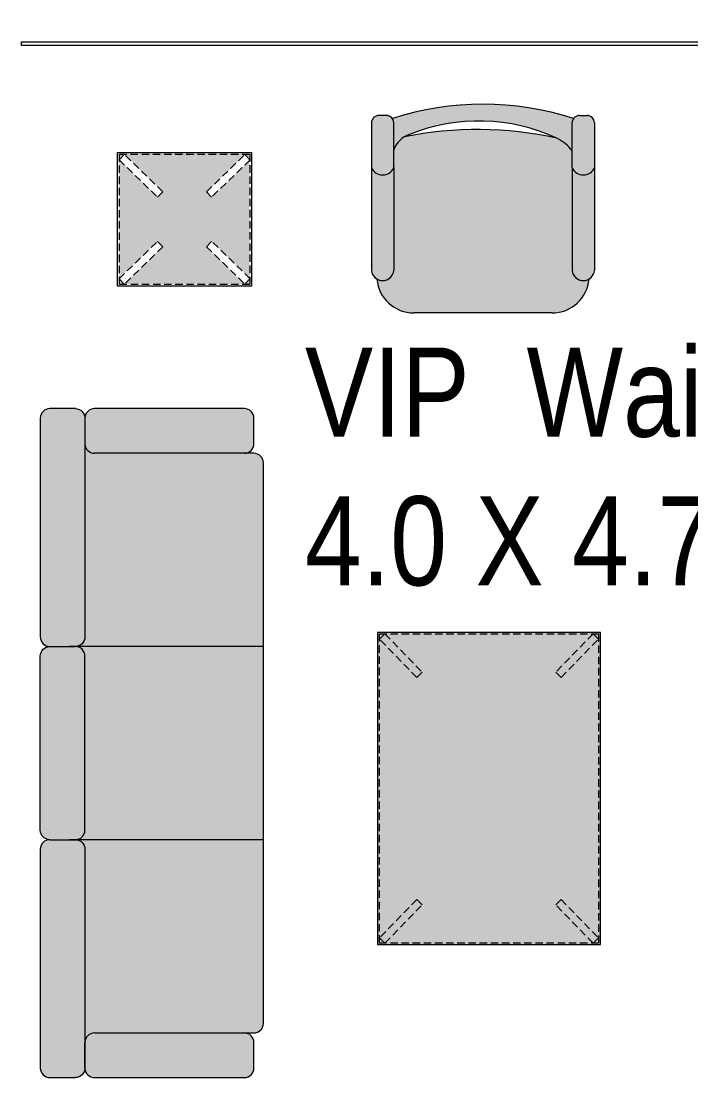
# Model space of a CAD drawing. Header units: millimetres. Extents: x -122165 to 59500, y -31598 to 53500.
# Drawn here: x 7500 to 9749, y 2107 to 5716 of the extents above; entities that cross this region are included whole.
import ezdxf

# ---------------------------------------------------------------- set-up
doc = ezdxf.new("R2010")
doc.units = ezdxf.units.MM
doc.header["$MEASUREMENT"] = 0
doc.linetypes.add('HIDDEN', pattern=[0.375, 0.25, -0.125])
for name, color, linetype, lineweight in [('A_Text', 7, 'Continuous', 20), ('ARC_A_ R.C.C', 162, 'Continuous', 40), ('ARC_A_R.C.C. Hatch', 8, 'Continuous', 5), ('I_Full_Ht_Glass_Partition', 150, 'Continuous', 15), ('I_FUR', 7, 'Continuous', 18), ('I_FUR_Hatch', 254, 'Continuous', 18), ('I_SOFA & TABLE', 7, 'Continuous', 5)]:
    doc.layers.add(name, color=color, linetype=linetype, lineweight=lineweight)
doc.styles.get("Standard").update_dxf_attribs({"font": 'ARIALN.TTF'})

# ---------------------------------------------------------------- blocks, each defined once
blk = doc.blocks.new('ARC$1$Existing Layout$0$col gf 180116')
at = {"layer": 'ARC_A_R.C.C. Hatch'}
h = blk.add_hatch(color=256, dxfattribs=at)
h.dxf.hatch_style = 1
h.paths.add_polyline_path([(201.74, 26.7862), (202.64, 26.7862), (202.64, 26.4862), (201.74, 26.4862)])
edge = h.paths.add_edge_path()
edge.add_line((216.34, 22.9862), (216.14, 22.9862))
edge.add_line((216.14, 22.9862), (216.14, 25.5862))
edge.add_line((216.14, 25.5862), (218.34, 25.5862))
edge.add_line((218.34, 25.5862), (218.34, 22.9862))
edge.add_line((218.34, 22.9862), (218.04, 22.9862))
h.paths.add_polyline_path([(207.14, 25.8862), (207.44, 25.8862), (207.44, 26.7862), (207.14, 26.7862)])
h.paths.add_polyline_path([(208.04, 20.4862), (208.04, 20.7862), (207.14, 20.7862), (207.14, 20.4862)])
h.paths.add_polyline_path([(202.64, 32.7862), (202.64, 32.4862), (201.74, 32.4862), (201.74, 32.7862)])
h.paths.add_polyline_path([(191.24, 20.4862), (191.24, 20.7862), (190.34, 20.7862), (190.34, 20.4862)])
h.paths.add_polyline_path([(184.04, 20.4862), (184.04, 20.7862), (183.14, 20.7862), (183.14, 20.4862)])
h.paths.add_polyline_path([(220.64, 14.1862), (220.34, 14.1862), (220.34, 13.2862), (220.64, 13.2862)])
h.paths.add_polyline_path([(220.64, 20.4862), (220.64, 20.7862), (219.74, 20.7862), (219.74, 20.4862)])
h.paths.add_polyline_path([(220.64, 25.2862), (220.64, 25.5862), (219.74, 25.5862), (219.74, 25.2862)])
h.paths.add_polyline_path([(220.64, 32.7862), (220.64, 32.4862), (219.74, 32.4862), (219.74, 32.7862)])
h.paths.add_polyline_path([(220.34, 37.2862), (220.64, 37.2862), (220.64, 38.1862), (220.34, 38.1862)])
h.paths.add_polyline_path([(201.14, 43.2862), (201.44, 43.2862), (201.44, 44.1862), (201.14, 44.1862)])
h.paths.add_polyline_path([(196.34, 43.2862), (196.64, 43.2862), (196.64, 44.1862), (196.34, 44.1862)])
h.paths.add_polyline_path([(190.34, 43.2862), (190.64, 43.2862), (190.64, 44.1862), (190.34, 44.1862)])
h.paths.add_polyline_path([(207.14, 43.2862), (207.44, 43.2862), (207.44, 44.1862), (207.14, 44.1862)])
h.paths.add_polyline_path([(220.64, 56.7862), (220.34, 56.7862), (220.34, 55.8862), (220.64, 55.8862)])
h.paths.add_polyline_path([(220.34, 50.7862), (220.64, 50.7862), (220.64, 49.8862), (220.34, 49.8862)])
h.paths.add_polyline_path([(226.34, 50.7862), (226.64, 50.7862), (226.64, 49.8862), (226.34, 49.8862)])
h.paths.add_polyline_path([(220.34, 43.2862), (220.64, 43.2862), (220.64, 44.1862), (220.34, 44.1862)])
h.paths.add_polyline_path([(232.64, 44.1862), (232.64, 43.8862), (231.74, 43.8862), (231.74, 44.1862)])
h.paths.add_polyline_path([(232.64, 50.4862), (232.64, 50.7862), (231.74, 50.7862), (231.74, 50.4862)])
h.paths.add_polyline_path([(232.64, 55.8862), (232.64, 56.1862), (231.74, 56.1862), (231.74, 55.8862)])
h.paths.add_polyline_path([(213.14, 43.2862), (213.44, 43.2862), (213.44, 44.1862), (213.14, 44.1862)])
h.paths.add_polyline_path([(226.64, 7.8862), (226.64, 8.1862), (225.74, 8.1862), (225.74, 7.8862)])
h.paths.add_polyline_path([(226.64, 13.2862), (226.64, 13.5862), (225.74, 13.5862), (225.74, 13.2862)])
h.paths.add_polyline_path([(201.74, 20.7862), (201.74, 20.4862), (202.64, 20.4862), (202.64, 20.7862)])
h.paths.add_polyline_path([(184.04, 25.8862), (184.04, 26.1862), (183.14, 26.1862), (183.14, 25.8862)])
h.paths.add_polyline_path([(183.14, 14.1862), (183.14, 13.8862), (184.04, 13.8862), (184.04, 14.1862)])
h.paths.add_polyline_path([(202.64, 13.8862), (202.64, 14.1862), (201.74, 14.1862), (201.74, 13.8862)])
h.paths.add_polyline_path([(196.34, 13.2862), (196.64, 13.2862), (196.64, 14.1862), (196.34, 14.1862)])
h.paths.add_polyline_path([(190.34, 13.2862), (190.64, 13.2862), (190.64, 14.1862), (190.34, 14.1862)])
h.paths.add_polyline_path([(196.34, 25.8862), (196.64, 25.8862), (196.64, 26.7862), (196.34, 26.7862)])
h.paths.add_polyline_path([(190.34, 25.8862), (190.64, 25.8862), (190.64, 26.7862), (190.34, 26.7862)])
h.paths.add_polyline_path([(214.04, 13.2862), (214.04, 13.5862), (213.14, 13.5862), (213.14, 13.2862)])
h.paths.add_polyline_path([(213.14, 20.7862), (213.14, 20.4862), (214.04, 20.4862), (214.04, 20.7862)])
h.paths.add_polyline_path([(213.44, 26.7862), (213.14, 26.7862), (213.14, 25.8862), (213.44, 25.8862)])
h.paths.add_polyline_path([(214.04, 32.7862), (214.04, 32.4862), (213.14, 32.4862), (213.14, 32.7862)])
h.paths.add_polyline_path([(214.04, 7.8862), (214.04, 8.1862), (213.14, 8.1862), (213.14, 7.8862)])
h.paths.add_polyline_path([(226.64, 20.4862), (226.64, 20.7862), (225.74, 20.7862), (225.74, 20.4862)])
h.paths.add_polyline_path([(226.64, 25.2862), (226.64, 25.5862), (225.74, 25.5862), (225.74, 25.2862)])
h.paths.add_polyline_path([(226.64, 32.7862), (226.64, 32.4862), (225.74, 32.4862), (225.74, 32.7862)])
h.paths.add_polyline_path([(226.64, 37.2862), (226.64, 37.5862), (225.74, 37.5862), (225.74, 37.2862)])
h.paths.add_polyline_path([(225.74, 44.1862), (225.74, 43.8862), (226.64, 43.8862), (226.64, 44.1862)])
h.paths.add_polyline_path([(226.64, 56.7862), (226.34, 56.7862), (226.34, 55.8862), (226.64, 55.8862)])
h.paths.add_polyline_path([(214.04, 55.8862), (214.04, 56.1862), (213.14, 56.1862), (213.14, 55.8862)])
h.paths.add_polyline_path([(213.14, 37.2862), (213.44, 37.2862), (213.44, 38.1862), (213.14, 38.1862)])
h.paths.add_polyline_path([(214.04, 50.7862), (213.74, 50.7862), (213.74, 49.8862), (214.04, 49.8862)])
h.paths.add_polyline_path([(207.14, 37.2862), (207.44, 37.2862), (207.44, 38.1862), (207.14, 38.1862)])
h.paths.add_polyline_path([(207.14, 49.8862), (207.44, 49.8862), (207.44, 50.7862), (207.14, 50.7862)])
h.paths.add_polyline_path([(183.14, 50.1862), (183.14, 49.8862), (184.04, 49.8862), (184.04, 50.1862)])
h.paths.add_polyline_path([(183.14, 38.1862), (183.14, 37.8862), (184.04, 37.8862), (184.04, 38.1862)])
h.paths.add_polyline_path([(201.74, 37.5862), (201.74, 37.2862), (202.64, 37.2862), (202.64, 37.5862)])
h.paths.add_polyline_path([(196.34, 37.2862), (196.64, 37.2862), (196.64, 38.1862), (196.34, 38.1862)])
h.paths.add_polyline_path([(190.34, 37.2862), (190.64, 37.2862), (190.64, 38.1862), (190.34, 38.1862)])
h.paths.add_polyline_path([(201.14, 49.8862), (201.44, 49.8862), (201.44, 50.7862), (201.14, 50.7862)])
h.paths.add_polyline_path([(196.34, 49.8862), (196.64, 49.8862), (196.64, 50.7862), (196.34, 50.7862)])
h.paths.add_polyline_path([(190.34, 49.8862), (190.64, 49.8862), (190.64, 50.7862), (190.34, 50.7862)])
h.paths.add_polyline_path([(220.64, 8.1862), (220.34, 8.1862), (220.34, 7.2862), (220.64, 7.2862)])
h.paths.add_polyline_path([(195.74, 20.4862), (195.74, 20.7862), (196.64, 20.7862), (196.64, 20.4862)])
h.paths.add_polyline_path([(183.14, 43.5862), (183.14, 43.2862), (184.04, 43.2862), (184.04, 43.5862)])
blk = doc.blocks.new('ARC')
at = {"layer": 'ARC_A_ R.C.C', "extrusion": (4.48937e-09, -4.26518e-20, 1), "xscale": 999.9941761349517, "yscale": 999.9941761349517, "zscale": 999.9941761349517}
blk.add_blockref('ARC$1$Existing Layout$0$col gf 180116', (-183138.9, -13286.1, -0.9), dxfattribs=at)
blk = doc.blocks.new('TYPE_6_3 SEATER')
at = {"layer": 'I_FUR_Hatch', "true_color": 0xe5e5e6}
h = blk.add_hatch(color=254, dxfattribs=at)
h.dxf.hatch_style = 1
h.paths.add_polyline_path([(-357, 850), (-1093, 850, 0.414214), (-1125, 818), (-1125, 732, 0.414214), (-1093, 700), (-357, 700, 0.414214), (-325, 732), (-325, 753.3), (-325, 818, 0.414214)])
h.paths.add_polyline_path([(-975, 668, 0.414214), (-1007, 700), (-1093, 700, 0.414214), (-1125, 668), (-1125, 164, 0.414214), (-1093, 132), (-1007, 132, 0.414214), (-975, 164)])
h.paths.add_polyline_path([(-325, 732, -0.414214), (-357, 700), (-1007, 700, -0.414214), (-975, 668), (-975, 132, 0.414214), (-943, 100), (-325, 100)])
h.paths.add_polyline_path([(325, 732, -0.414214), (293, 700), (-293, 700, -0.414214), (-325, 732), (-325, 100), (325, 100)])
h.paths.add_polyline_path([(293, 850), (-293, 850, 0.414214), (-325, 818), (-325, 753.3), (-325, 732, 0.414214), (-293, 700), (293, 700, 0.414214), (325, 732), (325, 753.3), (325, 818, 0.414214)])
h.paths.add_polyline_path([(1125, 818, 0.414214), (1093, 850), (357, 850, 0.414214), (325, 818), (325, 753.3), (325, 732, 0.414214), (357, 700), (1093, 700, 0.414214), (1125, 732)])
h.paths.add_polyline_path([(975, 668, -0.414214), (1007, 700), (357, 700, -0.414214), (325, 732), (325, 100), (943, 100, 0.414214), (975, 132)])
h.paths.add_polyline_path([(1125, 668, 0.414214), (1093, 700), (1007, 700, 0.414214), (975, 668), (975, 164, 0.414214), (1007, 132), (1093, 132, 0.414214), (1125, 164)])
for p, q in [((-1125, 818), (-1125, 732)), ((-325, 818), (-325, 732)), ((325, 818), (325, 732)), ((325, 818), (325, 732)), ((1125, 732), (1125, 818)), ((-325, 100), (-325, 753.3)), ((325, 100), (325, 753.3)), ((-1093, 700), (-1007, 700)), ((207, 700), (293, 700)), ((443, 700), (357, 700)), ((-1125, 668), (-1125, 164)), ((-975, 668), (-975, 132)), ((975, 132), (975, 668)), ((1125, 164), (1125, 668)), ((-1093, 132), (-1007, 132)), ((1007, 132), (1093, 132)), ((-943, 100), (943, 100))]:
    blk.add_line(p, q)
for points in [[(-325, 818, 0.414214), (-357, 850), (-1093, 850, 0.414214), (-1125, 818)], [(-325, 818, -0.414214), (-293, 850), (293, 850, -0.414214), (325, 818)], [(1125, 818, 0.414214), (1093, 850), (357, 850, 0.414214), (325, 818)], [(-325, 732, -0.414214), (-357, 700), (-1093, 700, -0.414214), (-1125, 732)], [(-325, 732, 0.414214), (-293, 700), (293, 700, 0.414214), (325, 732)], [(1125, 732, -0.414214), (1093, 700), (357, 700, -0.414214), (325, 732)]]:
    blk.add_lwpolyline(points, format="xyb")
for centre, start, end in [((-1093, 668), 90, 180), ((-1007, 668), 0, 90), ((1007, 668), 90, 180), ((1093, 668), 0, 90), ((-1093, 164), 180, 270), ((-1007, 164), 270, 0), ((1007, 164), 180, 270), ((1093, 164), 270, 0), ((-943, 132), 180, 270), ((943, 132), 270, 0)]:
    blk.add_arc(centre, 32, start, end)
blk = doc.blocks.new('TYPE_3-CENTER TABLE')
at = {"true_color": 0xc7c8ca}
h = blk.add_hatch(color=9, dxfattribs=at)
h.dxf.hatch_style = 1
h.paths.add_polyline_path([(750, 1050.3), (0, 1050.3), (0, 0), (750, 0)])
h.paths.add_polyline_path([(6, 6), (24.1, 6), (7.2, 22.5), (132.5, 151.6), (150.6, 134), (26.2, 6), (723.8, 6), (599.4, 134), (617.5, 151.6), (742.8, 22.5), (725.9, 6), (744, 6), (744, 1044.3), (725.9, 1044.3), (742.8, 1027.8), (617.5, 898.7), (599.4, 916.3), (723.8, 1044.3), (26.2, 1044.3), (150.6, 916.3), (132.5, 898.7), (7.2, 1027.8), (24.1, 1044.3), (6, 1044.3)], flags=16)
h = blk.add_hatch(color=9, dxfattribs=at)
h.dxf.hatch_style = 1
h.paths.add_polyline_path([(750, 1050.3), (0, 1050.3), (0, 0), (750, 0)])
h.paths.add_polyline_path([(744, 1044.3), (725.9, 1044.3), (742.8, 1027.8), (617.5, 898.7), (599.4, 916.3), (723.8, 1044.3), (26.2, 1044.3), (150.6, 916.3), (132.5, 898.7), (7.2, 1027.8), (24.1, 1044.3), (6, 1044.3), (6, 6), (24.1, 6), (7.2, 22.5), (132.5, 151.6), (150.6, 134), (26.2, 6), (723.8, 6), (599.4, 134), (617.5, 151.6), (742.8, 22.5), (725.9, 6), (744, 6)], flags=16)
at = {"layer": 'I_FUR_Hatch', "true_color": 0xe5e5e6}
h = blk.add_hatch(color=254, dxfattribs=at)
h.dxf.hatch_style = 1
h.paths.add_polyline_path([(6, 1044.3), (744, 1044.3), (744, 6), (6, 6)])
blk.add_lwpolyline([(0, 1050.3), (750, 1050.3), (750, 0), (0, 0)], close=True)
at = {"linetype": 'HIDDEN', "ltscale": 100}
for points in [[(6, 1044.3), (744, 1044.3), (744, 6), (6, 6)], [(25.2, 1045.4), (150.6, 916.3), (132.5, 898.7), (7.2, 1027.8)], [(724.8, 1045.4), (599.4, 916.3), (617.5, 898.7), (742.8, 1027.8)], [(25.2, 4.9), (150.6, 134), (132.5, 151.6), (7.2, 22.5)], [(724.8, 4.9), (599.4, 134), (617.5, 151.6), (742.8, 22.5)]]:
    blk.add_lwpolyline(points, close=True, dxfattribs=at)
blk = doc.blocks.new('COMMITTEE HALL_WAITING_CHAIRS')
at = {"layer": 'I_FUR_Hatch', "true_color": 0xe5e5e6}
h = blk.add_hatch(color=254, dxfattribs=at)
h.dxf.hatch_style = 1
h.paths.add_polyline_path([(-304.4, 654, -0.155096), (-299.8, 639.5), (-299.8, 548.5, -0.240826), (-246.9, 600, -0.209024), (247.2, 588.2, -0.126435), (299.7, 545.4), (299.7, 639.5, -0.155096), (304.3, 654, 0.157603)])
h.paths.add_polyline_path([(-299.8, 639.5, 0.155096), (-304.4, 654, 0.243476), (-324.8, 664.5), (-349.8, 664.5, 0.414214), (-374.8, 639.5), (-374.8, 489.5), (-374.8, 487.6, 0.614679), (-299.8, 487.6), (-299.8, 489.5)])
h.paths.add_polyline_path([(-299.8, 487.6, -0.614679), (-374.8, 487.6), (-374.8, 143.1, 0.913022), (-299.8, 143.1)])
h.paths.add_polyline_path([(299.7, 489.5), (299.7, 545.4, 0.123961), (248.4, 587.6, 0.104879), (-264.6, 592.1, 0.178201), (-299.8, 548.5), (-299.8, 489.5), (-299.8, 487.6), (-299.8, 143.1, -0.552699), (-356.7, 114.2, 0.389023), (-232.2, 0), (232.2, 0, 0.389207), (356.7, 114.2, -0.554039), (299.7, 143.1)])
h.paths.add_polyline_path([(374.7, 639.5, 0.414214), (349.7, 664.5), (324.7, 664.5, 0.414214), (299.7, 639.5), (299.7, 545.4), (299.7, 489.5), (299.7, 487.6, 0.614679), (374.7, 487.6), (374.7, 489.5)])
h.paths.add_polyline_path([(374.7, 487.6, -0.614679), (299.7, 487.6), (299.7, 143.1, 0.913022), (374.7, 143.1)])
for p, q in [((-324.8, 664.5), (-349.8, 664.5)), ((324.7, 664.5), (349.7, 664.5)), ((-374.8, 639.5), (-374.8, 489.5)), ((-299.8, 489.5), (-299.8, 639.5)), ((299.7, 489.5), (299.7, 639.5)), ((374.7, 639.5), (374.7, 489.5)), ((-374.8, 489.5), (-374.8, 476.5)), ((-374.8, 489.5), (-374.8, 143.1)), ((-299.8, 489.5), (-299.8, 476.5)), ((-299.8, 489.5), (-299.8, 143.1)), ((299.7, 489.5), (299.7, 476.5)), ((299.7, 489.5), (299.7, 143.1)), ((374.7, 489.5), (374.7, 476.5)), ((374.7, 489.5), (374.7, 143.1)), ((232.2, 0), (-232.2, 0))]:
    blk.add_line(p, q)
for centre, radius, start, end in [((-0.1, -287.6), 989.6, 72.0874, 107.9126), ((-349.8, 639.5), 25, 90, 180), ((-324.8, 639.5), 25, 0, 90), ((324.7, 639.5), 25, 90, 180), ((349.7, 639.5), 25, 0, 90), ((-13.3, 28.9), 617, 64.8963, 112.2441), ((-223, 522.5), 81.1, 107.1388, 161.3007), ((190.3, 464.7), 136, 36.4131, 64.6787), ((-337.3, 506.6), 42, 206.8437, 333.1563), ((337.2, 506.6), 42, 206.8437, 333.1563), ((-337.3, 146.5), 37.7, 185.2065, 354.7935), ((-232.2, 125), 125, 184.9713, 270), ((232.2, 125), 125, 270, 355.0287), ((337.2, 146.5), 37.7, 185.2065, 354.7935)]:
    blk.add_arc(centre, radius, start, end)
at = {"color": 254}
blk.add_arc((-18.6, -619.7), 1236.5, 77.5267, 101.4757, dxfattribs=at)
blk = doc.blocks.new('side table 450x450')
at = {"layer": 'I_FUR'}
blk.add_lwpolyline([(-225, 450), (225, 450), (225, 0), (-225, 0)], close=True, dxfattribs=at)
blk = doc.blocks.new('DY SPKR_SEC _ALL WHIP CORNER TABLE_450X450')
at = {"layer": 'I_FUR_Hatch', "true_color": 0xe5e5e6}
h = blk.add_hatch(color=254, dxfattribs=at)
h.dxf.hatch_style = 1
h.paths.add_polyline_path([(-22.5, 442.8), (-6, 425.8), (-6, 444), (-444, 444), (-444, 425.8), (-427.5, 442.8), (-298.4, 317.4), (-316, 299.4), (-444, 423.7), (-444, 26.2), (-316, 150.5), (-298.4, 132.5), (-427.5, 7.1), (-444, 24.1), (-444, 6), (-6, 6), (-6, 24.1), (-22.5, 7.1), (-151.6, 132.5), (-134, 150.5), (-6, 26.2), (-6, 423.7), (-134, 299.4), (-151.6, 317.4)])
blk.add_lwpolyline([(0, 0), (0, 450), (-450, 450), (-450, 0)], close=True)
at = {"linetype": 'HIDDEN', "ltscale": 100}
for points in [[(-445.1, 424.7), (-316, 299.4), (-298.4, 317.4), (-427.5, 442.8)], [(-6, 6), (-6, 444), (-444, 444), (-444, 6)], [(-4.9, 424.7), (-134, 299.4), (-151.6, 317.4), (-22.5, 442.8)], [(-445.1, 25.1), (-316, 150.5), (-298.4, 132.5), (-427.5, 7.1)], [(-4.9, 25.1), (-134, 150.5), (-151.6, 132.5), (-22.5, 7.1)]]:
    blk.add_lwpolyline(points, close=True, dxfattribs=at)
at = {"layer": 'I_FUR', "xscale": -1, "rotation": 90}
blk.add_blockref('side table 450x450', (0, 225), dxfattribs=at)
blk = doc.blocks.new('ARC$0$Existing Layout$0$col gf 180116')
at = {"true_color": 0x3d3dff}
h = blk.add_hatch(color=160, dxfattribs=at)
h.dxf.hatch_style = 1
h.paths.add_polyline_path([(201.74, 26.7862), (202.64, 26.7862), (202.64, 26.4862), (201.74, 26.4862)])
edge = h.paths.add_edge_path()
edge.add_line((216.34, 22.9862), (216.14, 22.9862))
edge.add_line((216.14, 22.9862), (216.14, 25.5862))
edge.add_line((216.14, 25.5862), (218.34, 25.5862))
edge.add_line((218.34, 25.5862), (218.34, 22.9862))
edge.add_line((218.34, 22.9862), (218.04, 22.9862))
h.paths.add_polyline_path([(207.14, 25.8862), (207.44, 25.8862), (207.44, 26.7862), (207.14, 26.7862)])
h.paths.add_polyline_path([(208.04, 20.4862), (208.04, 20.7862), (207.14, 20.7862), (207.14, 20.4862)])
h.paths.add_polyline_path([(202.64, 32.7862), (202.64, 32.4862), (201.74, 32.4862), (201.74, 32.7862)])
h.paths.add_polyline_path([(191.24, 20.4862), (191.24, 20.7862), (190.34, 20.7862), (190.34, 20.4862)])
h.paths.add_polyline_path([(184.04, 20.4862), (184.04, 20.7862), (183.14, 20.7862), (183.14, 20.4862)])
h.paths.add_polyline_path([(220.64, 14.1862), (220.34, 14.1862), (220.34, 13.2862), (220.64, 13.2862)])
h.paths.add_polyline_path([(220.64, 20.4862), (220.64, 20.7862), (219.74, 20.7862), (219.74, 20.4862)])
h.paths.add_polyline_path([(220.64, 25.2862), (220.64, 25.5862), (219.74, 25.5862), (219.74, 25.2862)])
h.paths.add_polyline_path([(220.64, 32.7862), (220.64, 32.4862), (219.74, 32.4862), (219.74, 32.7862)])
h.paths.add_polyline_path([(220.34, 37.2862), (220.64, 37.2862), (220.64, 38.1862), (220.34, 38.1862)])
h.paths.add_polyline_path([(201.14, 43.2862), (201.44, 43.2862), (201.44, 44.1862), (201.14, 44.1862)])
h.paths.add_polyline_path([(196.34, 43.2862), (196.64, 43.2862), (196.64, 44.1862), (196.34, 44.1862)])
h.paths.add_polyline_path([(190.34, 43.2862), (190.64, 43.2862), (190.64, 44.1862), (190.34, 44.1862)])
h.paths.add_polyline_path([(207.14, 43.2862), (207.44, 43.2862), (207.44, 44.1862), (207.14, 44.1862)])
h.paths.add_polyline_path([(220.64, 56.7862), (220.34, 56.7862), (220.34, 55.8862), (220.64, 55.8862)])
h.paths.add_polyline_path([(220.34, 50.7862), (220.64, 50.7862), (220.64, 49.8862), (220.34, 49.8862)])
h.paths.add_polyline_path([(226.34, 50.7862), (226.64, 50.7862), (226.64, 49.8862), (226.34, 49.8862)])
h.paths.add_polyline_path([(220.34, 43.2862), (220.64, 43.2862), (220.64, 44.1862), (220.34, 44.1862)])
h.paths.add_polyline_path([(232.64, 44.1862), (232.64, 43.8862), (231.74, 43.8862), (231.74, 44.1862)])
h.paths.add_polyline_path([(232.64, 50.4862), (232.64, 50.7862), (231.74, 50.7862), (231.74, 50.4862)])
h.paths.add_polyline_path([(232.64, 55.8862), (232.64, 56.1862), (231.74, 56.1862), (231.74, 55.8862)])
h.paths.add_polyline_path([(213.14, 43.2862), (213.44, 43.2862), (213.44, 44.1862), (213.14, 44.1862)])
h.paths.add_polyline_path([(226.64, 7.8862), (226.64, 8.1862), (225.74, 8.1862), (225.74, 7.8862)])
h.paths.add_polyline_path([(226.64, 13.2862), (226.64, 13.5862), (225.74, 13.5862), (225.74, 13.2862)])
h.paths.add_polyline_path([(201.74, 20.7862), (201.74, 20.4862), (202.64, 20.4862), (202.64, 20.7862)])
h.paths.add_polyline_path([(184.04, 25.8862), (184.04, 26.1862), (183.14, 26.1862), (183.14, 25.8862)])
h.paths.add_polyline_path([(183.14, 14.1862), (183.14, 13.8862), (184.04, 13.8862), (184.04, 14.1862)])
h.paths.add_polyline_path([(202.64, 13.8862), (202.64, 14.1862), (201.74, 14.1862), (201.74, 13.8862)])
h.paths.add_polyline_path([(196.34, 13.2862), (196.64, 13.2862), (196.64, 14.1862), (196.34, 14.1862)])
h.paths.add_polyline_path([(190.34, 13.2862), (190.64, 13.2862), (190.64, 14.1862), (190.34, 14.1862)])
h.paths.add_polyline_path([(196.34, 25.8862), (196.64, 25.8862), (196.64, 26.7862), (196.34, 26.7862)])
h.paths.add_polyline_path([(190.34, 25.8862), (190.64, 25.8862), (190.64, 26.7862), (190.34, 26.7862)])
h.paths.add_polyline_path([(214.04, 13.2862), (214.04, 13.5862), (213.14, 13.5862), (213.14, 13.2862)])
h.paths.add_polyline_path([(213.14, 20.7862), (213.14, 20.4862), (214.04, 20.4862), (214.04, 20.7862)])
h.paths.add_polyline_path([(213.44, 26.7862), (213.14, 26.7862), (213.14, 25.8862), (213.44, 25.8862)])
h.paths.add_polyline_path([(214.04, 32.7862), (214.04, 32.4862), (213.14, 32.4862), (213.14, 32.7862)])
h.paths.add_polyline_path([(214.04, 7.8862), (214.04, 8.1862), (213.14, 8.1862), (213.14, 7.8862)])
h.paths.add_polyline_path([(226.64, 20.4862), (226.64, 20.7862), (225.74, 20.7862), (225.74, 20.4862)])
h.paths.add_polyline_path([(226.64, 25.2862), (226.64, 25.5862), (225.74, 25.5862), (225.74, 25.2862)])
h.paths.add_polyline_path([(226.64, 32.7862), (226.64, 32.4862), (225.74, 32.4862), (225.74, 32.7862)])
h.paths.add_polyline_path([(226.64, 37.2862), (226.64, 37.5862), (225.74, 37.5862), (225.74, 37.2862)])
h.paths.add_polyline_path([(225.74, 44.1862), (225.74, 43.8862), (226.64, 43.8862), (226.64, 44.1862)])
h.paths.add_polyline_path([(226.64, 56.7862), (226.34, 56.7862), (226.34, 55.8862), (226.64, 55.8862)])
h.paths.add_polyline_path([(214.04, 55.8862), (214.04, 56.1862), (213.14, 56.1862), (213.14, 55.8862)])
h.paths.add_polyline_path([(213.14, 37.2862), (213.44, 37.2862), (213.44, 38.1862), (213.14, 38.1862)])
h.paths.add_polyline_path([(214.04, 50.7862), (213.74, 50.7862), (213.74, 49.8862), (214.04, 49.8862)])
h.paths.add_polyline_path([(207.14, 37.2862), (207.44, 37.2862), (207.44, 38.1862), (207.14, 38.1862)])
h.paths.add_polyline_path([(207.14, 49.8862), (207.44, 49.8862), (207.44, 50.7862), (207.14, 50.7862)])
h.paths.add_polyline_path([(183.14, 50.1862), (183.14, 49.8862), (184.04, 49.8862), (184.04, 50.1862)])
h.paths.add_polyline_path([(183.14, 38.1862), (183.14, 37.8862), (184.04, 37.8862), (184.04, 38.1862)])
h.paths.add_polyline_path([(201.74, 37.5862), (201.74, 37.2862), (202.64, 37.2862), (202.64, 37.5862)])
h.paths.add_polyline_path([(196.34, 37.2862), (196.64, 37.2862), (196.64, 38.1862), (196.34, 38.1862)])
h.paths.add_polyline_path([(190.34, 37.2862), (190.64, 37.2862), (190.64, 38.1862), (190.34, 38.1862)])
h.paths.add_polyline_path([(201.14, 49.8862), (201.44, 49.8862), (201.44, 50.7862), (201.14, 50.7862)])
h.paths.add_polyline_path([(196.34, 49.8862), (196.64, 49.8862), (196.64, 50.7862), (196.34, 50.7862)])
h.paths.add_polyline_path([(190.34, 49.8862), (190.64, 49.8862), (190.64, 50.7862), (190.34, 50.7862)])
h.paths.add_polyline_path([(220.64, 8.1862), (220.34, 8.1862), (220.34, 7.2862), (220.64, 7.2862)])
h.paths.add_polyline_path([(195.74, 20.4862), (195.74, 20.7862), (196.64, 20.7862), (196.64, 20.4862)])
h.paths.add_polyline_path([(183.14, 43.5862), (183.14, 43.2862), (184.04, 43.2862), (184.04, 43.5862)])

msp = doc.modelspace()

# ---------------------------------------------------------------- linework, layer by layer
at = {"layer": 'I_Full_Ht_Glass_Partition', "elevation": -0.9}
msp.add_lwpolyline([(7500, 5648), (11499.9, 5648), (11499.9, 5636), (7500, 5636)], close=True, dxfattribs=at)

# ---------------------------------------------------------------- block references
msp.add_blockref('ARC', (0, 0))
at = {"layer": 'ARC_A_ R.C.C', "xscale": 999.9941761349517, "yscale": 999.9941761349517, "zscale": 999.9941761349517}
msp.add_blockref('ARC$0$Existing Layout$0$col gf 180116', (-183138.9, -13286.1, -0.9), dxfattribs=at)
at = {"layer": 'I_SOFA & TABLE'}
msp.add_blockref('COMMITTEE HALL_WAITING_CHAIRS', (9051.3, 4735.9, 0), dxfattribs=at)
at = {"layer": 'I_SOFA & TABLE', "xscale": -1}
msp.add_blockref('DY SPKR_SEC _ALL WHIP CORNER TABLE_450X450', (7823.1, 4826.1, 0), dxfattribs=at)
at = {"layer": 'I_SOFA & TABLE', "rotation": 90}
msp.add_blockref('TYPE_6_3 SEATER', (8413.2, 3289, 0), dxfattribs=at)
at = {"layer": 'I_SOFA & TABLE', "xscale": -1, "rotation": 180}
msp.add_blockref('TYPE_3-CENTER TABLE', (8696.4, 3661.5, 0), dxfattribs=at)

# ---------------------------------------------------------------- texts
at = {"layer": 'A_Text', "lineweight": -3, "insert": (8452.8, 4619.6, 0), "char_height": 300, "attachment_point": 1}
msp.add_mtext_dynamic_manual_height_columns('VIP  Waiting  Area\\P4.0 X 4.7 m ', width=3051.995, gutter_width=7500, heights=[1196.8], dxfattribs=at)

doc.saveas('drawing.dxf')
